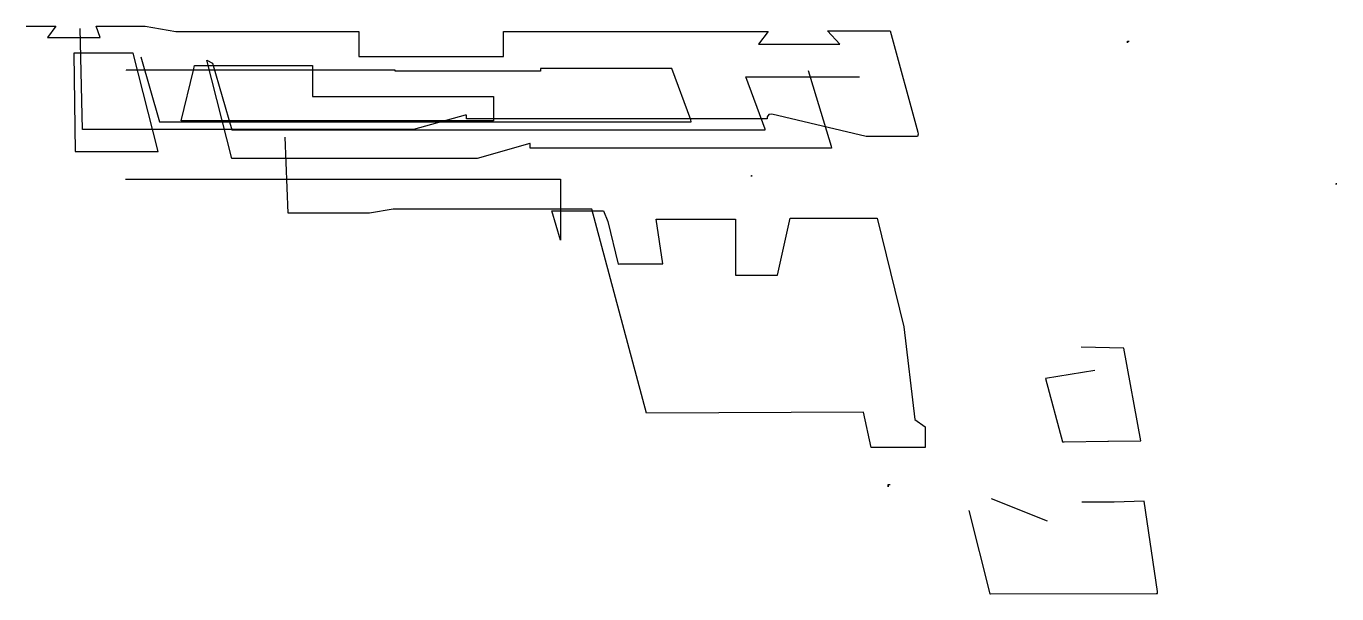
# Model space of a CAD drawing. Header units: metres. Extents: x 0.2 to 50.5, y 4.7 to 26.5.
import ezdxf

# ---------------------------------------------------------------- set-up
doc = ezdxf.new("R2010")
doc.units = ezdxf.units.M

msp = doc.modelspace()

# ---------------------------------------------------------------- linework, layer by layer
for points in [[(0.239, 26.502), (1.372, 26.502), (1.061, 26.067), (3.071, 26.067), (2.924, 26.502), (4.794, 26.502), (5.973, 26.3), (12.986, 26.3), (12.986, 25.383), (12.984, 25.337), (13.029, 25.34), (18.504, 25.34), (18.537, 25.338), (18.536, 25.371), (18.536, 26.302), (28.673, 26.302), (28.308, 25.806), (31.427, 25.806), (30.946, 26.318), (33.348, 26.318), (34.41, 22.431), (34.427, 22.36), (34.399, 22.272), (34.382, 22.273), (32.434, 22.273), (28.821, 23.125), (28.706, 23.118), (28.636, 23.026), (28.641, 22.946), (17.118, 22.946), (17.118, 23.093), (17.061, 23.088), (15.082, 22.545), (10.767, 22.545), (2.395, 22.545), (2.308, 26.411)], [(42.505, 25.917), (42.448, 25.918), (42.449, 25.861), (42.451, 25.927)], [(2.062, 25.445), (2.117, 21.695), (5.3, 21.695), (4.343, 25.468), (2.06, 25.468), (2.062, 25.445)], [(4.628, 25.323), (5.341, 22.835), (25.654, 22.835), (25.719, 22.833), (25.715, 22.905), (24.986, 24.878), (19.955, 24.878), (19.955, 24.775), (14.419, 24.775), (14.383, 24.774), (14.385, 24.809), (4.075, 24.809), (4.072, 24.805)], [(30.214, 24.798), (31.093, 21.906), (31.098, 21.829), (19.55, 21.829), (19.55, 22.006), (19.538, 22.006), (17.523, 21.431), (13.231, 21.431), (8.121, 21.431), (7.163, 25.193), (7.377, 25.086), (8.116, 22.529), (28.539, 22.529), (28.562, 22.529), (28.562, 22.552), (27.815, 24.561), (32.173, 24.563)], [(6.687, 24.99), (11.212, 24.99), (11.212, 23.805), (18.148, 23.805), (18.148, 22.873), (6.173, 22.873), (6.645, 24.817), (6.687, 24.99)], [(4.039, 20.636), (20.718, 20.636), (20.718, 18.292), (20.385, 19.415), (22.36, 19.415), (22.532, 19.007), (22.927, 17.379), (22.981, 17.381), (24.642, 17.381), (24.383, 19.105), (27.295, 19.105), (27.427, 19.105), (27.427, 16.951), (29.031, 16.951), (29.515, 19.135), (32.858, 19.135), (33.871, 14.967), (34.301, 11.413), (34.697, 11.13), (34.697, 10.337), (34.654, 10.339), (32.628, 10.339), (32.334, 11.698), (24.014, 11.664), (21.917, 19.482), (14.352, 19.482), (14.309, 19.482), (13.4, 19.324), (10.288, 19.324), (10.284, 19.324), (10.284, 19.328), (10.16, 22.246)], [(28.064, 20.765), (28.039, 20.766), (28.04, 20.741), (28.041, 20.77)], [(50.468, 20.459), (50.443, 20.46), (50.443, 20.435), (50.444, 20.463)], [(41.19, 13.3), (39.301, 12.99), (39.951, 10.56), (40.025, 10.564), (41.698, 10.58), (41.721, 10.58), (42.96, 10.595), (42.31, 14.156), (40.668, 14.187)], [(33.351, 8.903), (33.274, 8.904), (33.276, 8.827), (33.278, 8.916)], [(36.36, 7.918), (37.165, 4.729), (37.202, 4.73), (43.55, 4.745), (43.597, 4.743), (43.592, 4.818), (43.081, 8.286), (41.935, 8.24), (41.905, 8.24), (40.698, 8.244)], [(37.218, 8.382), (39.364, 7.524)]]:
    msp.add_lwpolyline(points)

doc.saveas('drawing.dxf')
